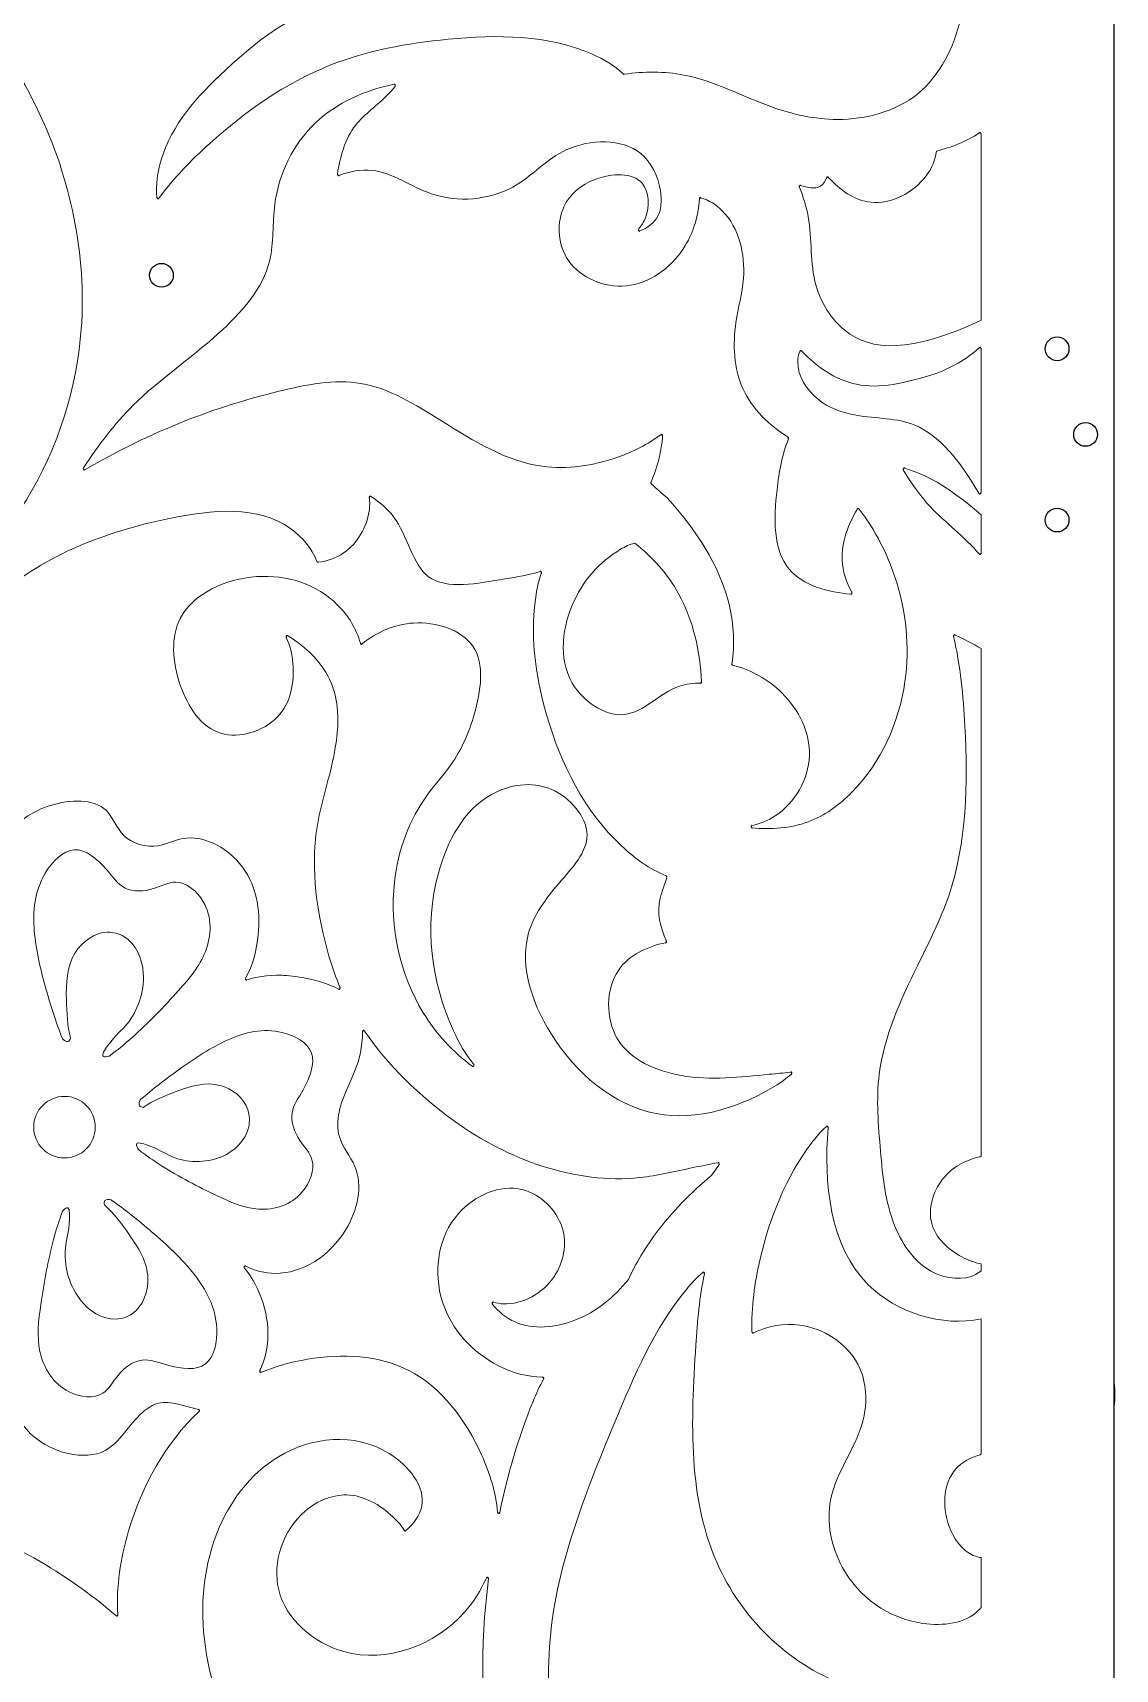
# Model space of a CAD drawing. Header units: millimetres. Extents: x -1155 to 475, y -31 to 1475.
# Drawn here: x -907.2 to -679.5, y 446.4 to 790.4 of the extents above; entities that cross this region are included whole.
import ezdxf

# ---------------------------------------------------------------- set-up
doc = ezdxf.new("R2010")
doc.units = ezdxf.units.MM
doc.layers.add('Layer3', color=4, linetype='Continuous')

msp = doc.modelspace()

# ---------------------------------------------------------------- linework, layer by layer
msp.add_line((-679.72, -30.77), (-679.72, 1444.23))
for centre, start, end in [((-782.85, 781.96), 225.5664, 278.2922), ((-831.17, 779.35), 321.6806, 101.0839), ((-707.95, 769.17), 0, 124.2635), ((-842.87, 760.67), 171.5907, 291.5032), ((-745.73, 758.11), 69.1722, 201.9768), ((-739.98, 759.86), 41.1825, 159.5574), ((-880.88, 755.82), 185.129, 323.5992), ((-766.71, 755.49), 74.0601, 176.6373), ((-779.59, 748.99), 137.0513, 291.549), ((-745.59, 723.35), 42.6717, 154.8679), ((-707.95, 724.02), 360, 132.4606), ((-774.96, 705.73), 355.7286, 126.8127), ((-748.43, 705.18), 337.3987, 58.121), ((-896.34, 698.81), 147.0299, 300.0073), ((-723.86, 698.65), 72.4796, 210.4752), ((-776.97, 695.78), 156.2183, 228.8619), ((-836.2, 692.74), 56.8604, 190.7536), ((-707.95, 693.76), 210.5295, 0), ((-733.55, 690.1), 37.8364, 148.8555), ((-847.2, 679.39), 201.7092, 274.6646), ((-707.95, 681.04), 220.5683, 360), ((-800.42, 676.9), 337.4173, 107.3381), ((-735.09, 672.68), 266.7308, 30.8505), ((-853.68, 663.44), 58.5481, 206.1742), ((-838.06, 662.17), 195.3602, 308.5235), ((-713.26, 663.59), 65.4201, 193.1576), ((-759.92, 657.73), 170.157, 255.6599), ((-766.75, 653.94), 269.1971, 2.81), ((-755.86, 623.53), 100.9869, 264.3028), ((-774.04, 612.97), 341.6239, 68.0054), ((-774.14, 599.38), 281.6367, 24.8729), ((-862.25, 591.53), 151.0858, 290.431), ((-842.76, 589.62), 243.6196, 23.7535), ((-837.63, 580.41), 34.2304, 182.0049), ((-814.62, 573.4), 234.3624, 39.9945), ((-747.75, 571.7), 308.3845, 97.9163), ((-740.13, 560.25), 355.257, 130.7338), ((-763, 552.65), 324.4164, 101.4663), ((-862.53, 530.92), 63.1702, 220.9787), ((-766.12, 529.59), 347.1184, 129.6008), ((-810.34, 523.34), 70.2475, 217.4704), ((-755.67, 517.36), 181.6629, 295.826), ((-859.23, 509.07), 154.2378, 291.9188), ((-799.95, 507.54), 330.2115, 89.3236), ((-872.4, 500.77), 312.8878, 78.7806), ((-707.95, 491.73), 284.6868, 0), ((-809.2, 479.43), 184.6646, 348.2591), ((-828.89, 475.77), 209.455, 308.1488), ((-811.56, 465.47), 352.5722, 156.3603), ((-889.57, 457.85), 228.8325, 3.5993)]:
    msp.add_arc(centre, 0.25, start, end)
at = {"lineweight": 9}
for points in [[(-904.27, 770.04), (-909.14, 781.57), (-916.23, 792.29), (-925.91, 799.65)], [(-866.7, 782.57), (-859, 789.76), (-850.11, 796.53), (-840.34, 796.41)], [(-711.97, 793.46), (-713.37, 787.52), (-716.32, 781.45), (-721.05, 777.6)], [(-819.83, 789.07), (-828.45, 788.24), (-836.86, 786.72), (-844.7, 783.59)], [(-789.47, 785.91), (-798.86, 790.06), (-809.49, 790.07), (-819.83, 789.07)], [(-783.03, 781.78), (-784.85, 783.57), (-787.12, 784.87), (-789.47, 785.91)], [(-880.2, 763.72), (-877.98, 771.13), (-872.7, 776.97), (-866.7, 782.57)], [(-844.7, 783.59), (-853.98, 779.89), (-862.45, 773.94), (-869.99, 767.15)], [(-770.24, 781.55), (-774.34, 782.34), (-778.67, 782.32), (-782.82, 781.71)], [(-751.93, 774.91), (-758.07, 777.11), (-763.89, 780.32), (-770.24, 781.55)], [(-831.21, 779.59), (-837.24, 778.41), (-843.23, 775.76), (-847.73, 771.48)], [(-832.49, 777.44), (-831.95, 777.99), (-831.45, 778.58), (-830.97, 779.19)], [(-721.05, 777.6), (-725.65, 773.86), (-731.92, 772.21), (-737.93, 772.21)], [(-839.32, 770.96), (-837.42, 773.41), (-834.68, 775.17), (-832.49, 777.44)], [(-737.93, 772.21), (-742.77, 772.22), (-747.44, 773.29), (-751.93, 774.91)], [(-847.73, 771.48), (-852.42, 767.02), (-855.49, 760.78), (-856.31, 754.32)], [(-843.11, 760.71), (-842.58, 764.33), (-841.52, 768.11), (-839.32, 770.96)], [(-897.47, 723.76), (-895.45, 739.32), (-898.05, 755.33), (-904.27, 770.04)], [(-779.31, 765.05), (-783.28, 768.24), (-789.93, 768.11), (-794.84, 765.88)], [(-717.11, 765.57), (-714.11, 766.3), (-710.77, 767.55), (-708.1, 769.37)], [(-707.7, 769.17), (-707.7, 766.08), (-707.7, 748.62), (-707.7, 729.99)], [(-869.99, 767.15), (-873.91, 763.63), (-877.58, 759.87), (-880.68, 755.67)], [(-794.84, 765.88), (-799.21, 763.88), (-802.21, 760.22), (-806.22, 758)], [(-775.19, 757.3), (-775.69, 760.38), (-777.07, 763.24), (-779.31, 765.05)], [(-719.26, 760.37), (-718.09, 761.93), (-717.3, 763.7), (-717.11, 765.57)], [(-881.13, 755.79), (-881.37, 758.44), (-880.96, 761.17), (-880.2, 763.72)], [(-835.82, 761.5), (-838.11, 761.74), (-840.58, 761.3), (-842.77, 760.44)], [(-823.39, 756.6), (-827.72, 758.08), (-831.46, 761.03), (-835.82, 761.5)], [(-788.88, 759.6), (-785.4, 760.9), (-780.96, 761.14), (-778.98, 758.78)], [(-730.93, 754.8), (-726.63, 754.32), (-721.94, 756.78), (-719.26, 760.37)], [(-806.22, 758), (-811.22, 755.23), (-817.8, 754.69), (-823.39, 756.6)], [(-795.48, 753.83), (-794.27, 756.49), (-791.95, 758.46), (-788.88, 759.6)], [(-778.98, 758.78), (-777.53, 757.05), (-777.41, 753.92), (-778.32, 751.52)], [(-776.01, 751.36), (-774.92, 752.99), (-774.85, 755.19), (-775.19, 757.3)], [(-744.08, 751.82), (-744.47, 753.94), (-745.15, 756.01), (-745.96, 758.02)], [(-745.64, 758.35), (-744.29, 757.83), (-742.65, 757.5), (-741.52, 758.21)], [(-741.52, 758.21), (-740.93, 758.59), (-740.47, 759.25), (-740.22, 759.95)], [(-739.79, 760.03), (-737.52, 757.43), (-734.34, 755.18), (-730.93, 754.8)], [(-856.31, 754.32), (-856.81, 750.35), (-856.47, 746.31), (-857.36, 742.59)], [(-794.98, 743.28), (-796.8, 746.43), (-796.94, 750.63), (-795.48, 753.83)], [(-766.96, 755.51), (-767.19, 751.54), (-768.48, 747.57), (-770.9, 744.27)], [(-762.16, 753.01), (-763.42, 754.26), (-764.96, 755.25), (-766.64, 755.73)], [(-778.32, 751.52), (-778.67, 750.62), (-779.16, 749.83), (-779.78, 749.16)], [(-779.5, 748.76), (-778.12, 749.31), (-776.8, 750.18), (-776.01, 751.36)], [(-757.7, 738.82), (-757.34, 743.86), (-758.59, 749.46), (-762.16, 753.01)], [(-742.43, 737.23), (-743.78, 741.98), (-743.19, 747.02), (-744.08, 751.82)], [(-783.27, 737.17), (-787.83, 737.04), (-792.71, 739.34), (-794.98, 743.28)], [(-770.9, 744.27), (-773.81, 740.31), (-778.35, 737.32), (-783.27, 737.17)], [(-857.36, 742.59), (-858.79, 736.63), (-863.38, 731.53), (-868.22, 727.18)], [(-759.28, 729.52), (-758.82, 732.65), (-757.94, 735.62), (-757.7, 738.82)], [(-736.38, 727.88), (-739.26, 730.2), (-741.4, 733.63), (-742.43, 737.23)], [(-757.81, 715.61), (-759.74, 719.87), (-759.97, 724.87), (-759.28, 729.52)], [(-707.7, 729.99), (-722.6, 723.06), (-730.85, 723.42), (-736.38, 727.88)], [(-868.22, 727.18), (-874.22, 721.78), (-880.6, 717.55), (-886.08, 712.12)], [(-911.2, 688.25), (-903.82, 698.73), (-899.11, 711.09), (-897.47, 723.76)], [(-746.28, 721.28), (-746.26, 722.03), (-746.13, 722.78), (-745.82, 723.45)], [(-745.41, 723.51), (-742.36, 720.21), (-738.3, 717.45), (-733.9, 716.53)], [(-716.99, 718.87), (-714.04, 720.02), (-710.93, 721.63), (-708.12, 724.2)], [(-707.7, 724.02), (-707.7, 712.94), (-707.7, 701.95), (-707.7, 693.76)], [(-742.02, 713.4), (-744.41, 715.34), (-746.32, 718.24), (-746.28, 721.28)], [(-855.44, 715.06), (-849.72, 716.47), (-843.76, 717.64), (-838.23, 716.72)], [(-838.23, 716.72), (-832.23, 715.72), (-826.73, 712.28), (-821.23, 708.84)], [(-733.9, 716.53), (-729.08, 715.52), (-723.85, 716.7), (-716.99, 718.87)], [(-875.13, 708.84), (-868.76, 711.35), (-862.27, 713.38), (-855.44, 715.06)], [(-748.3, 705.4), (-752.25, 707.86), (-755.88, 711.36), (-757.81, 715.61)], [(-734.02, 710.03), (-736.93, 710.54), (-739.71, 711.52), (-742.02, 713.4)], [(-886.08, 712.12), (-890.02, 708.2), (-893.5, 703.66), (-896.55, 698.94)], [(-896.22, 698.59), (-889.45, 702.5), (-882.37, 705.99), (-875.13, 708.84)], [(-821.23, 708.84), (-814.42, 704.58), (-807.63, 700.33), (-800.08, 699.3)], [(-721.65, 707.93), (-725.36, 709.5), (-729.83, 709.28), (-734.02, 710.03)], [(-784.16, 701.21), (-780.9, 702.36), (-777.83, 703.89), (-775.11, 705.93)], [(-774.71, 705.71), (-774.83, 704.14), (-775.08, 702.59), (-775.44, 701.06)], [(-708.17, 693.64), (-712.23, 700.53), (-716.52, 705.75), (-721.65, 707.93)], [(-750.64, 694.33), (-750.21, 698.18), (-749.61, 701.7), (-748.2, 705.09)], [(-800.08, 699.3), (-794.86, 698.59), (-789.28, 699.42), (-784.16, 701.21)], [(-775.44, 701.06), (-775.87, 699.29), (-776.47, 697.55), (-777.2, 695.88)], [(-719.09, 691.56), (-720.99, 693.69), (-722.62, 696.06), (-724.07, 698.53)], [(-723.78, 698.89), (-719.56, 697.56), (-715.21, 695.58), (-707.7, 689.11)], [(-777.14, 695.59), (-776.01, 694.6), (-774.88, 693.62), (-773.75, 692.63)], [(-836.45, 692.7), (-836.27, 691.78), (-836.31, 690.82), (-836.45, 689.88)], [(-831.31, 688.7), (-832.61, 690.44), (-834.28, 691.79), (-836.07, 692.95)], [(-773.75, 692.63), (-767.86, 686.19), (-762.68, 678.53), (-760.66, 669.96)], [(-748.11, 677.68), (-751.56, 681.75), (-751.3, 688.44), (-750.64, 694.33)], [(-708.66, 681.47), (-711.87, 685.04), (-715.87, 687.95), (-719.09, 691.56)], [(-878.46, 688.32), (-892.26, 685.49), (-904.43, 680.69), (-914.42, 672.14)], [(-852.93, 686.16), (-859.84, 691.17), (-869.5, 690.16), (-878.46, 688.32)], [(-836.45, 689.88), (-836.97, 686.4), (-838.94, 683.07), (-841.83, 681.08)], [(-823.97, 676.08), (-827.38, 678.64), (-828.35, 684.71), (-831.31, 688.7)], [(-733.76, 690.23), (-735.68, 687.04), (-737.11, 683.3), (-736.94, 679.58)], [(-725.72, 675.66), (-727.42, 680.92), (-729.98, 685.91), (-733.35, 690.25)], [(-707.7, 689.11), (-707.7, 685.14), (-707.7, 682.28), (-707.7, 681.04)], [(-847.43, 679.3), (-848.52, 682.02), (-850.56, 684.45), (-852.93, 686.16)], [(-783.54, 681.85), (-788.06, 679.18), (-791.61, 675.11), (-793.71, 670.11)], [(-780.57, 683.1), (-781.62, 682.9), (-782.6, 682.4), (-783.54, 681.85)], [(-771.34, 672.46), (-773.62, 676.61), (-776.82, 680.27), (-780.57, 683.1)], [(-708.14, 680.88), (-708.32, 681.08), (-708.49, 681.27), (-708.66, 681.47)], [(-841.83, 681.08), (-843.42, 679.98), (-845.29, 679.3), (-847.18, 679.14)], [(-736.94, 679.58), (-736.84, 677.21), (-736.09, 674.84), (-734.87, 672.81)], [(-876.13, 667.42), (-873.42, 672.56), (-866.67, 675.63), (-860.14, 676.09)], [(-860.14, 676.09), (-853.66, 676.55), (-847.41, 674.44), (-843.08, 670.13)], [(-807.9, 675.62), (-813.51, 674.68), (-820.22, 673.26), (-823.97, 676.08)], [(-800.5, 677.14), (-802.88, 676.4), (-805.27, 676.06), (-807.9, 675.62)], [(-801.23, 672.9), (-801, 674.23), (-800.71, 675.56), (-800.19, 676.81)], [(-735.1, 672.43), (-739.82, 672.7), (-745.25, 674.29), (-748.11, 677.68)], [(-723.73, 654.07), (-722.71, 661.33), (-723.47, 668.73), (-725.72, 675.66)], [(-799.12, 647.02), (-801.57, 655.5), (-802.69, 664.3), (-801.23, 672.9)], [(-766.5, 653.95), (-766.81, 660.33), (-768.23, 666.84), (-771.34, 672.46)], [(-843.08, 670.13), (-840.84, 667.91), (-839.12, 665.11), (-838.3, 662.11)], [(-793.71, 670.11), (-796.07, 664.52), (-796.62, 657.78), (-793.09, 652.75)], [(-760.66, 669.96), (-759.72, 665.97), (-759.47, 661.78), (-760.16, 657.77)], [(-876.18, 653.3), (-877.88, 658.2), (-878.23, 663.43), (-876.13, 667.42)], [(-837.9, 661.98), (-834.87, 664.4), (-831.21, 666.11), (-827.1, 666.34)], [(-827.1, 666.34), (-822.36, 666.61), (-817.01, 664.92), (-814.63, 661.46)], [(-853.9, 663.33), (-853.08, 661.67), (-852.65, 659.82), (-852.48, 657.9)], [(-844.43, 653.76), (-846.16, 657.84), (-849.69, 661.3), (-853.55, 663.66)], [(-814.63, 661.46), (-812.08, 657.76), (-812.94, 652.03), (-814.36, 647.11)], [(-711.12, 644.65), (-711.47, 651.05), (-712.06, 657.36), (-713.5, 663.54)], [(-713.15, 663.82), (-711.3, 662.97), (-709.47, 662.03), (-707.7, 660.98)], [(-707.7, 660.98), (-707.7, 660.98), (-707.7, 554.16), (-707.7, 554.16)], [(-852.48, 657.9), (-852.13, 653.88), (-852.94, 649.55), (-855.7, 646.63)], [(-759.98, 657.49), (-756.11, 656.5), (-752.45, 654.51), (-749.54, 651.59)], [(-844.2, 636.96), (-842.94, 642.59), (-842.27, 648.66), (-844.43, 653.76)], [(-771.18, 653.06), (-769.76, 653.54), (-768.24, 653.71), (-766.75, 653.69)], [(-734.9, 630.75), (-728.74, 636.96), (-724.96, 645.42), (-723.73, 654.07)], [(-867.67, 643.18), (-871.82, 644.42), (-874.59, 648.71), (-876.18, 653.3)], [(-793.09, 652.75), (-790.7, 649.34), (-786.44, 646.73), (-782.76, 647.11)], [(-782.76, 647.11), (-778.69, 647.54), (-775.32, 651.65), (-771.18, 653.06)], [(-749.54, 651.59), (-746.06, 648.1), (-743.65, 643.3), (-743.83, 638.44)], [(-814.36, 647.11), (-815.51, 643.12), (-817.03, 639.66), (-819.24, 636.54)], [(-783.35, 619.47), (-791.15, 626.76), (-796.13, 636.65), (-799.12, 647.02)], [(-855.7, 646.63), (-858.64, 643.52), (-863.76, 642), (-867.67, 643.18)], [(-714.53, 609), (-710.71, 620.2), (-710.48, 632.6), (-711.12, 644.65)], [(-847.42, 623.39), (-846.7, 627.92), (-845.25, 632.29), (-844.2, 636.96)], [(-819.24, 636.54), (-820.74, 634.43), (-822.55, 632.48), (-824.11, 630.35)], [(-743.83, 638.44), (-744.01, 633.51), (-746.85, 628.53), (-751.02, 625.79)], [(-810.72, 630.28), (-807, 632.37), (-802.31, 633.16), (-798.16, 631.39)], [(-824.11, 630.35), (-828.04, 625), (-830.38, 618.52), (-831.13, 611.85)], [(-821.88, 613.77), (-820.06, 620.47), (-816.6, 626.99), (-810.72, 630.28)], [(-798.16, 631.39), (-794.14, 629.68), (-790.63, 625.56), (-790.6, 621.79)], [(-744.08, 624.55), (-740.62, 625.84), (-737.54, 628.09), (-734.9, 630.75)], [(-912.83, 621.46), (-910.65, 624.54), (-907.47, 626.74), (-903.48, 627.99)], [(-903.48, 627.99), (-899.36, 629.27), (-894.38, 629.52), (-891.74, 626.9)], [(-891.74, 626.9), (-890.31, 625.48), (-889.57, 623.21), (-888.05, 621.68)], [(-844.91, 596.28), (-847.43, 605.18), (-848.82, 614.59), (-847.42, 623.39)], [(-751.02, 625.79), (-752.52, 624.81), (-754.19, 624.11), (-755.91, 623.78)], [(-755.88, 623.28), (-751.91, 622.89), (-747.78, 623.17), (-744.08, 624.55)], [(-888.05, 621.68), (-886.26, 619.89), (-883.39, 619.11), (-880.87, 619.51)], [(-880.87, 619.51), (-879.05, 619.79), (-877.4, 620.7), (-875.65, 621.03)], [(-875.65, 621.03), (-871.46, 621.82), (-866.65, 619.31), (-863.7, 615.81)], [(-790.6, 621.79), (-790.56, 618.18), (-793.74, 614.89), (-796.5, 611.64)], [(-773.95, 613.2), (-777.44, 614.61), (-780.57, 616.87), (-783.35, 619.47)], [(-904.6, 613.73), (-903.13, 616.19), (-900.87, 618.53), (-898.5, 618.68)], [(-898.5, 618.68), (-896.11, 618.83), (-893.62, 616.74), (-891.71, 614.54)], [(-906.9, 601.65), (-907.23, 605.73), (-906.9, 609.88), (-904.6, 613.73)], [(-891.71, 614.54), (-890.39, 613), (-889.35, 611.41), (-887.8, 610.62)], [(-863.7, 615.81), (-860.18, 611.65), (-859.28, 606.09), (-859.78, 600.81)], [(-818.69, 580.6), (-823.42, 590.85), (-824.93, 602.56), (-821.88, 613.77)], [(-775.26, 608.5), (-774.78, 609.97), (-774.29, 611.43), (-773.81, 612.89)], [(-887.8, 610.62), (-886.13, 609.78), (-883.85, 609.88), (-881.82, 610.51)], [(-881.82, 610.51), (-880.15, 611.03), (-878.63, 611.91), (-877.1, 611.89)], [(-877.1, 611.89), (-874.89, 611.86), (-872.64, 609.95), (-871.35, 607.75)], [(-831.13, 611.85), (-832.19, 602.38), (-830.03, 592.54), (-825.07, 584.42)], [(-796.5, 611.64), (-799.39, 608.26), (-801.84, 604.92), (-802.91, 601.19)], [(-721.1, 594.27), (-718.71, 599.16), (-716.25, 603.96), (-714.53, 609)], [(-871.35, 607.75), (-869.43, 604.49), (-869.61, 600.57), (-870.89, 597.28)], [(-773.91, 599.49), (-775.2, 602.26), (-775.99, 605.55), (-775.26, 608.5)], [(-904.37, 589.22), (-905.53, 593.3), (-906.56, 597.44), (-906.9, 601.65)], [(-891.48, 601.36), (-894.21, 601.31), (-896.84, 599.34), (-898.32, 596.97)], [(-888.04, 600.42), (-889.06, 601.04), (-890.28, 601.39), (-891.48, 601.36)], [(-883.96, 592.71), (-884.17, 595.84), (-885.53, 598.92), (-888.04, 600.42)], [(-859.78, 600.81), (-860.09, 597.57), (-860.93, 594.43), (-862.47, 591.65)], [(-802.91, 601.19), (-804.95, 594.09), (-802, 585.56), (-797.25, 578.55)], [(-784.02, 593.32), (-781.83, 596.52), (-777.87, 598.36), (-774.09, 599.14)], [(-898.32, 596.97), (-900.14, 594.06), (-900.21, 590.53), (-900.14, 587.13)], [(-870.89, 597.28), (-872.1, 594.16), (-874.3, 591.59), (-876.53, 589.11)], [(-842.53, 589.72), (-843.47, 591.84), (-844.27, 594.03), (-844.91, 596.28)], [(-887.35, 582.11), (-885.29, 584.63), (-883.69, 588.71), (-883.96, 592.71)], [(-862.16, 591.3), (-860.27, 592), (-858.12, 592.29), (-854.76, 592.29)], [(-854.76, 592.29), (-852.48, 592.22), (-847.26, 591.57), (-842.87, 589.39)], [(-784.24, 578.99), (-786.69, 583.19), (-786.74, 589.32), (-784.02, 593.32)], [(-729.14, 571.5), (-728.16, 579.41), (-724.69, 586.94), (-721.1, 594.27)], [(-900.97, 578.92), (-902.3, 582.28), (-903.38, 585.73), (-904.37, 589.22)], [(-876.53, 589.11), (-879.65, 585.62), (-882.84, 582.29), (-886.31, 579.21)], [(-900.14, 587.13), (-900.08, 584.36), (-899.93, 581.67), (-899.26, 579.04)], [(-891.42, 577.53), (-889.75, 579.81), (-888.48, 580.72), (-887.35, 582.11)], [(-825.07, 584.42), (-822.39, 580.04), (-818.88, 576.15), (-814.76, 573.2)], [(-899.83, 578.35), (-900.2, 578.23), (-900.67, 578.61), (-900.97, 578.92)], [(-899.26, 579.04), (-899.36, 578.76), (-899.57, 578.43), (-899.83, 578.35)], [(-886.31, 579.21), (-887.85, 577.84), (-889.46, 576.51), (-891.14, 575.3)], [(-876.41, 572.5), (-873.12, 574.86), (-869.75, 577.11), (-866.11, 578.73)], [(-866.11, 578.73), (-862.58, 580.29), (-858.8, 581.25), (-854.73, 580.25)], [(-854.73, 580.25), (-852.12, 579.61), (-849.4, 578.17), (-848.59, 575.96)], [(-837.88, 580.4), (-837.77, 577.31), (-838.59, 574.3), (-839.37, 572.43)], [(-818.59, 561.68), (-825.88, 566.93), (-832.45, 573.24), (-837.42, 580.55)], [(-814.42, 573.56), (-816.17, 575.65), (-817.53, 578.08), (-818.69, 580.6)], [(-797.25, 578.55), (-791.62, 570.24), (-783.45, 564.06), (-774.39, 562.93)], [(-770.79, 571.22), (-776.09, 572.16), (-781.58, 574.44), (-784.24, 578.99)], [(-892.3, 575.21), (-892.84, 575.46), (-892.1, 576.61), (-891.42, 577.53)], [(-891.14, 575.3), (-891.5, 575.17), (-892.04, 575.09), (-892.3, 575.21)], [(-848.59, 575.96), (-847.77, 573.73), (-848.91, 570.72), (-850.32, 568.23)], [(-884.59, 566.1), (-881.98, 568.4), (-879.23, 570.49), (-876.41, 572.5)], [(-839.37, 572.43), (-840.75, 569.08), (-842.18, 566.43), (-842.78, 563.5)], [(-752.28, 571.47), (-758.42, 570.89), (-764.48, 570.1), (-770.79, 571.22)], [(-747.78, 571.94), (-749.28, 571.74), (-750.78, 571.61), (-752.28, 571.47)], [(-749.26, 570.17), (-748.71, 570.62), (-748.15, 571.06), (-747.59, 571.5)], [(-728.86, 555.31), (-729.34, 560.72), (-729.8, 566.19), (-729.14, 571.5)], [(-877.06, 567.83), (-879.5, 566.93), (-881.85, 565.95), (-883.99, 564.51)], [(-867.8, 569.12), (-870.91, 569.96), (-874.06, 568.95), (-877.06, 567.83)], [(-861.95, 563.97), (-862.77, 566.55), (-865.28, 568.45), (-867.8, 569.12)], [(-850.32, 568.23), (-851.3, 566.5), (-852.42, 565.02), (-852.67, 563.31)], [(-774.39, 562.93), (-765.83, 561.86), (-756.48, 565.28), (-749.26, 570.17)], [(-884.77, 564.84), (-884.98, 565.15), (-884.77, 565.73), (-884.59, 566.1)], [(-883.99, 564.51), (-884.27, 564.52), (-884.62, 564.62), (-884.77, 564.84)], [(-861.79, 560.4), (-861.54, 561.56), (-861.58, 562.83), (-861.95, 563.97)], [(-852.67, 563.31), (-852.94, 561.45), (-852.21, 559.32), (-851.06, 557.58)], [(-842.78, 563.5), (-843.13, 561.79), (-843.2, 559.98), (-842.72, 558.36)], [(-779.5, 549.76), (-793.01, 548.32), (-807.19, 553.47), (-818.59, 561.68)], [(-867.47, 554.15), (-864.75, 555.31), (-862.41, 557.55), (-861.79, 560.4)], [(-851.06, 557.58), (-850.12, 556.15), (-848.9, 554.98), (-848.48, 553.51)], [(-842.72, 558.36), (-842.06, 556.13), (-840.38, 554.26), (-839.47, 552.12)], [(-743.44, 556.93), (-742.5, 558.19), (-741.48, 559.42), (-740.3, 560.44)], [(-739.89, 560.23), (-740.83, 548.86), (-739.65, 535.37), (-731.44, 527.24)], [(-884.98, 555.63), (-885.2, 555.94), (-885.43, 556.43), (-885.4, 556.71)], [(-885.4, 556.71), (-885.33, 557.31), (-884.1, 556.95), (-883.08, 556.59)], [(-880.13, 552.24), (-881.79, 553.29), (-883.42, 554.41), (-884.98, 555.63)], [(-883.08, 556.59), (-880.58, 555.7), (-879.41, 554.77), (-877.85, 554.12)], [(-877.85, 554.12), (-875.03, 552.93), (-870.95, 552.66), (-867.47, 554.15)], [(-754.19, 532.65), (-752.17, 541.35), (-748.8, 549.8), (-743.44, 556.93)], [(-725.9, 539.7), (-727.92, 544.73), (-728.4, 549.99), (-728.86, 555.31)], [(-708.01, 554.1), (-711.07, 553.45), (-713.88, 551.88), (-715.81, 549.39)], [(-707.7, 554.16), (-707.81, 554.14), (-707.91, 554.12), (-708.01, 554.1)], [(-868.54, 545.97), (-872.53, 547.87), (-876.4, 549.88), (-880.13, 552.24)], [(-848.48, 553.51), (-847.88, 551.4), (-848.93, 548.67), (-850.51, 546.76)], [(-839.47, 552.12), (-837.73, 548), (-838.86, 542.89), (-841.42, 538.72)], [(-768.27, 551.85), (-772.01, 551.08), (-775.73, 550.16), (-779.5, 549.76)], [(-763.05, 552.89), (-764.79, 552.54), (-766.53, 552.21), (-768.27, 551.85)], [(-764.38, 550.29), (-764.38, 550.29), (-763.36, 551.71), (-762.8, 552.5)], [(-817.58, 542.28), (-814.23, 546.03), (-808.91, 548.39), (-804.23, 547.24)], [(-804.23, 547.24), (-800.42, 546.3), (-797.02, 543.03), (-795.84, 539.23)], [(-776.2, 537.9), (-772.79, 542.49), (-768.74, 546.61), (-764.38, 550.29)], [(-715.81, 549.39), (-717.84, 546.77), (-718.92, 543.15), (-718.1, 540.1)], [(-892.13, 544.05), (-892.2, 544.34), (-892.21, 544.73), (-892.04, 544.94)], [(-886.93, 537.79), (-888.51, 540.07), (-890.12, 542.23), (-892.13, 544.05)], [(-892.04, 544.94), (-891.8, 545.24), (-891.18, 545.18), (-890.77, 545.09)], [(-890.77, 545.09), (-887.8, 543.03), (-885, 540.75), (-882.24, 538.38)], [(-859.68, 543.11), (-862.79, 543.3), (-865.7, 544.61), (-868.54, 545.97)], [(-850.51, 546.76), (-852.86, 543.94), (-856.38, 542.91), (-859.68, 543.11)], [(-902.83, 536.75), (-902.3, 538.75), (-901.69, 540.74), (-900.96, 542.68)], [(-900.96, 542.68), (-900.73, 542.99), (-900.32, 543.35), (-900.04, 543.4)], [(-899.49, 540.98), (-899.63, 538.15), (-900.19, 536.69), (-900.36, 534.91)], [(-900.04, 543.4), (-899.45, 543.49), (-899.44, 542.12), (-899.49, 540.98)], [(-821.01, 523.59), (-823.01, 529.83), (-822.05, 537.29), (-817.58, 542.28)], [(-905.52, 523.1), (-904.84, 527.73), (-904.02, 532.27), (-902.83, 536.75)], [(-883, 528.58), (-883.1, 532.02), (-884.98, 534.99), (-886.93, 537.79)], [(-882.24, 538.38), (-879.02, 535.62), (-875.87, 532.75), (-873.27, 529.42)], [(-841.42, 538.72), (-844.71, 533.37), (-850.37, 529.55), (-856.24, 529.62)], [(-795.84, 539.23), (-794.78, 535.81), (-795.51, 531.96), (-797.56, 528.93)], [(-781.92, 528.36), (-780.37, 531.73), (-778.42, 534.91), (-776.2, 537.9)], [(-716.62, 529.34), (-721.18, 531.05), (-724.13, 535.29), (-725.9, 539.7)], [(-718.1, 540.1), (-717.29, 537.1), (-714.64, 534.66), (-711.78, 533.1)], [(-900.36, 534.91), (-900.68, 531.67), (-899.76, 527.39), (-897.33, 524.2)], [(-862.72, 530.76), (-861.59, 529.46), (-860.68, 527.94), (-859.93, 526.34)], [(-856.24, 529.62), (-858.37, 529.65), (-860.52, 530.19), (-862.41, 531.15)], [(-755.92, 517.35), (-756.07, 522.48), (-755.36, 527.61), (-754.19, 532.65)], [(-707.87, 530.01), (-710.23, 528.18), (-713.74, 528.26), (-716.62, 529.34)], [(-711.78, 533.1), (-710.47, 532.39), (-709.11, 531.87), (-707.7, 531.62)], [(-707.7, 530.14), (-707.76, 530.1), (-707.82, 530.05), (-707.87, 530.01)], [(-707.7, 531.62), (-707.7, 531.62), (-707.7, 530.14), (-707.7, 530.14)], [(-886.28, 521.14), (-884.03, 522.7), (-882.93, 525.79), (-883, 528.58)], [(-873.27, 529.42), (-870.74, 526.2), (-868.73, 522.56), (-868.51, 518.08)], [(-797.56, 528.93), (-799.94, 525.42), (-804.1, 523.03), (-808.24, 523.21)], [(-793.17, 519.78), (-788.61, 521.55), (-784.81, 524.63), (-781.92, 528.36)], [(-769.7, 526.24), (-768.65, 527.51), (-767.54, 528.74), (-766.28, 529.78)], [(-765.88, 529.53), (-767, 524.62), (-767.37, 519.61), (-767.71, 514.51)], [(-731.44, 527.24), (-725.51, 521.36), (-715.9, 518.28), (-707.7, 520.06)], [(-905.7, 513.17), (-906.42, 516.44), (-906, 519.79), (-905.52, 523.1)], [(-897.33, 524.2), (-895.42, 521.71), (-892.59, 519.89), (-889.67, 520.02)], [(-859.93, 526.34), (-857.52, 521.16), (-856.8, 515.09), (-859.25, 509.62)], [(-809.27, 510.21), (-814.68, 512.97), (-819.14, 517.75), (-821.01, 523.59)], [(-810.54, 523.19), (-809.3, 521.57), (-807.62, 520.23), (-805.76, 519.4)], [(-808.24, 523.21), (-808.93, 523.24), (-809.62, 523.35), (-810.26, 523.58)], [(-784.77, 498.33), (-780.65, 508.23), (-776.47, 518.06), (-769.7, 526.24)], [(-889.67, 520.02), (-888.47, 520.08), (-887.27, 520.46), (-886.28, 521.14)], [(-805.76, 519.4), (-801.89, 517.69), (-797.23, 518.21), (-793.17, 519.78)], [(-707.7, 520.06), (-707.7, 520.06), (-707.7, 494.24), (-707.7, 491.73)], [(-868.51, 518.08), (-868.38, 515.22), (-868.98, 512.02), (-870.86, 510.59)], [(-745.86, 518.76), (-749.21, 519.21), (-752.61, 518.56), (-755.56, 517.14)], [(-733.66, 510.56), (-736, 514.95), (-740.86, 518.08), (-745.86, 518.76)], [(-899.54, 504.7), (-902.93, 506.36), (-904.95, 509.72), (-905.7, 513.17)], [(-849.45, 511.56), (-842.15, 512.81), (-834.38, 512.42), (-828.08, 509.19)], [(-767.71, 514.51), (-768.76, 498.6), (-769.51, 481.88), (-762.72, 467.58)], [(-884.23, 511.39), (-886.1, 511.17), (-887.93, 509.84), (-889.28, 508.18)], [(-878.81, 510.29), (-880.76, 510.84), (-882.51, 511.59), (-884.23, 511.39)], [(-870.86, 510.59), (-872.77, 509.14), (-876, 509.5), (-878.81, 510.29)], [(-859.25, 509.62), (-859.31, 509.47), (-859.38, 509.33), (-859.45, 509.18)], [(-859.13, 508.84), (-856.05, 510.08), (-852.8, 510.99), (-849.45, 511.56)], [(-799.95, 507.79), (-803.16, 507.83), (-806.35, 508.73), (-809.27, 510.21)], [(-732.33, 499.69), (-731.59, 503.32), (-731.93, 507.29), (-733.66, 510.56)], [(-889.28, 508.18), (-890.39, 506.82), (-891.16, 505.25), (-892.45, 504.43)], [(-828.08, 509.19), (-821.22, 505.68), (-816.11, 498.79), (-812.81, 491.49)], [(-801.97, 502.69), (-801.31, 504.31), (-800.6, 505.91), (-799.74, 507.42)], [(-679.72, 506.81), (-679.71, 506.74), (-679.7, 506.67), (-679.69, 506.6)], [(-679.69, 506.6), (-679.48, 504.96), (-679.5, 503.31), (-679.72, 501.69)], [(-907.17, 495.46), (-909.87, 497.82), (-911.35, 500.96), (-912.65, 504.16)], [(-892.45, 504.43), (-894.31, 503.23), (-897.24, 503.58), (-899.54, 504.7)], [(-880.8, 502.33), (-882, 502.02), (-883.15, 501.27), (-884.16, 500.37)], [(-872.35, 501.01), (-875.22, 501.58), (-878.15, 503.02), (-880.8, 502.33)], [(-808.96, 479.38), (-807.3, 487.37), (-805.08, 495.17), (-801.97, 502.69)], [(-884.16, 500.37), (-887.08, 497.79), (-888.9, 494.01), (-892.02, 492.37)], [(-887.05, 475.47), (-884.24, 484.93), (-879.31, 494), (-872.23, 500.58)], [(-739.38, 481.96), (-738.2, 488.13), (-733.62, 493.38), (-732.33, 499.69)], [(-892.02, 492.37), (-896.33, 490.11), (-903.12, 491.9), (-907.17, 495.46)], [(-855.52, 491.07), (-848.66, 495.18), (-839.57, 496.34), (-832.22, 491.75)], [(-798.52, 451.08), (-797.39, 467.45), (-791.16, 482.97), (-784.77, 498.33)], [(-868.49, 474.96), (-865.93, 481.48), (-861.6, 487.43), (-855.52, 491.07)], [(-832.22, 491.75), (-828.11, 489.18), (-824.54, 484.81), (-825.38, 480.66)], [(-812.81, 491.49), (-811.04, 487.59), (-809.79, 483.56), (-809.45, 479.41)], [(-707.89, 491.49), (-709.9, 490.96), (-711.74, 489.97), (-713.02, 488.53)], [(-713.02, 488.53), (-715.88, 485.32), (-715.98, 479.91), (-714.07, 475.57)], [(-840.51, 483.01), (-843.8, 483.28), (-847.24, 481.93), (-849.92, 479.65)], [(-830.98, 477.97), (-833.6, 480.55), (-836.96, 482.72), (-840.51, 483.01)], [(-736.91, 467.86), (-739.26, 472.18), (-740.28, 477.33), (-739.38, 481.96)], [(-926.32, 478.47), (-918.68, 475.89), (-911.29, 472.43), (-904.35, 468.25)], [(-849.92, 479.65), (-854.58, 475.67), (-856.87, 468.85), (-855.48, 463.09)], [(-825.38, 480.66), (-825.78, 478.72), (-827.12, 476.83), (-828.73, 475.57)], [(-889.32, 457.87), (-889.69, 463.76), (-888.76, 469.69), (-887.05, 475.47)], [(-870.66, 449.44), (-872.13, 457.96), (-871.66, 466.89), (-868.49, 474.96)], [(-829.1, 475.64), (-829.59, 476.51), (-830.26, 477.25), (-830.98, 477.97)], [(-714.07, 475.57), (-712.91, 472.92), (-711, 470.66), (-708.41, 470)], [(-904.35, 468.25), (-899.18, 465.13), (-894.26, 461.62), (-889.73, 457.66)], [(-708.41, 470), (-708.18, 469.94), (-707.94, 469.89), (-707.7, 469.86)], [(-707.7, 469.86), (-707.7, 469.86), (-707.7, 459.39), (-707.7, 459.39)], [(-816.37, 458.38), (-814.46, 460.53), (-812.92, 462.97), (-811.79, 465.57)], [(-811.31, 465.44), (-813.16, 451.23), (-813.26, 436.72), (-809.62, 423.03)], [(-762.72, 467.58), (-757.42, 456.45), (-747.56, 446.8), (-735.51, 442.87)], [(-719.94, 456.04), (-727.31, 457.09), (-733.51, 461.61), (-736.91, 467.86)], [(-855.48, 463.09), (-853.97, 456.87), (-848.16, 451.89), (-841.78, 450.11)], [(-841.78, 450.11), (-832.74, 447.58), (-822.56, 451.45), (-816.37, 458.38)], [(-708.31, 458.71), (-711.04, 455.98), (-715.68, 455.43), (-719.94, 456.04)], [(-707.7, 459.39), (-707.9, 459.15), (-708.1, 458.92), (-708.31, 458.71)], [(-796.29, 426.91), (-798.39, 434.72), (-799.08, 443), (-798.52, 451.08)], [(-859.6, 423.27), (-865.03, 431.04), (-869.04, 439.99), (-870.66, 449.44)]]:
    msp.add_open_spline(points, degree=3, dxfattribs=at)
msp.add_open_spline([(-907.02, 560.36), (-907.02, 563.93), (-904.12, 566.83), (-900.54, 566.83), (-900.54, 566.83), (-896.97, 566.83), (-894.07, 563.93), (-894.07, 560.36), (-894.07, 560.36), (-894.07, 556.78), (-896.97, 553.88), (-900.54, 553.88), (-900.54, 553.88), (-904.12, 553.88), (-907.02, 556.78), (-907.02, 560.36)], degree=3, knots=[0, 0, 0, 0, 0.2, 0.2, 0.2, 0.2, 0.4, 0.4, 0.4, 0.4, 0.6, 0.6, 0.6, 0.6, 1, 1, 1, 1], dxfattribs=at)
at = {"layer": 'Layer3'}
for centre in [(-880.15, 739.44), (-691.72, 723.99), (-685.72, 705.99), (-691.72, 687.99)]:
    msp.add_circle(centre, 2.5, dxfattribs=at)

doc.saveas('drawing.dxf')
